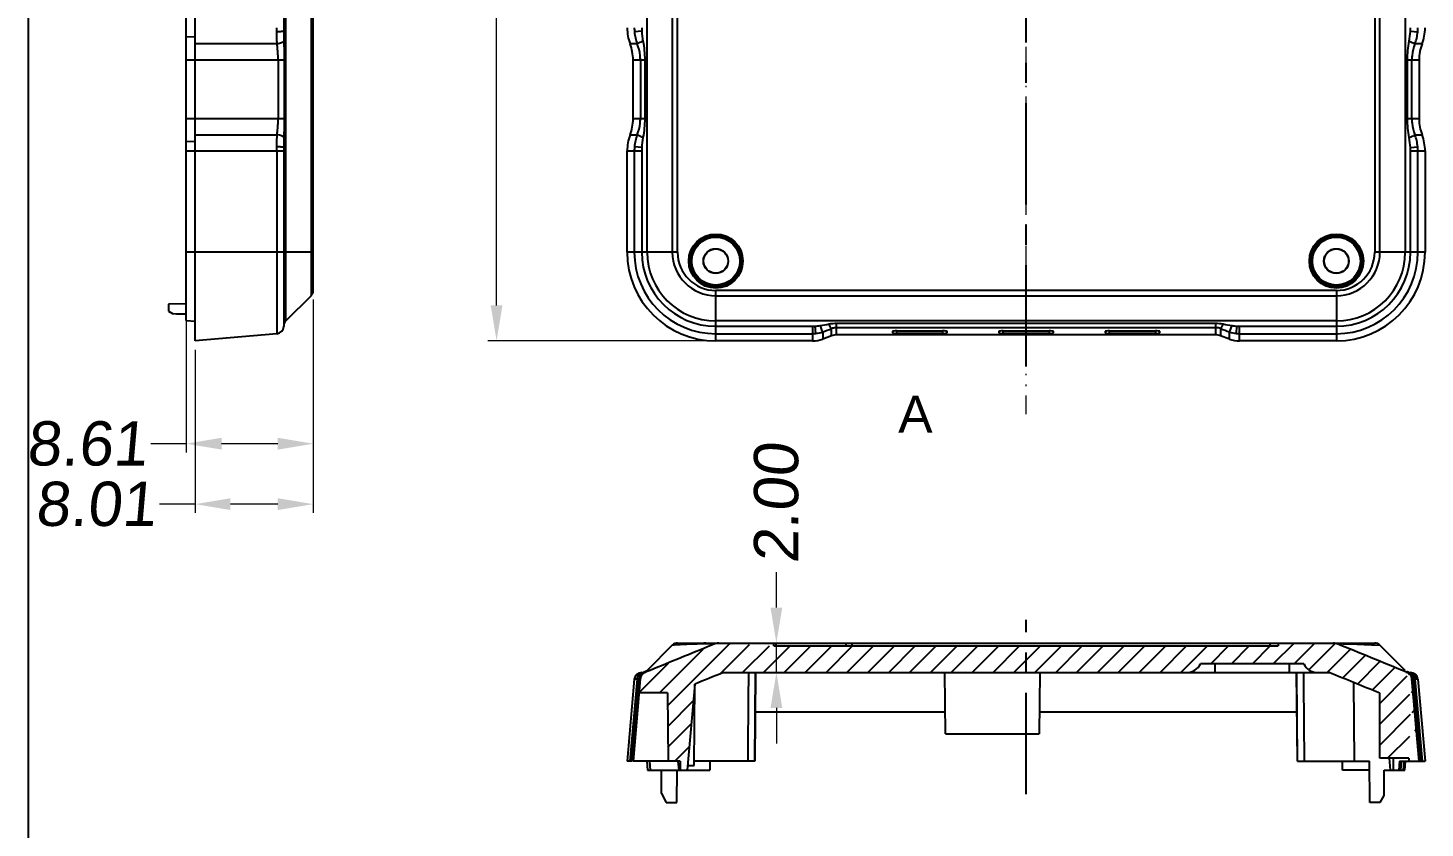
# Model space of a CAD drawing. Header units: millimetres. Extents: x 1667 to 2459, y 1639 to 1961.
# Drawn here: x 1949.7 to 2044.3, y 1768.2 to 1822.4 of the extents above; entities that cross this region are included whole.
import ezdxf
from ezdxf.enums import TextEntityAlignment as Align

# ---------------------------------------------------------------- set-up
doc = ezdxf.new("R2010")
doc.units = ezdxf.units.MM
doc.linetypes.add('CENTER', pattern=[50.8, 31.75, -6.35, 6.35, -6.35])
doc.linetypes.add('DIVIDE', pattern=[31.75, 12.7, -6.35, 0, -6.35, 0, -6.35])
doc.layers.add('dim', color=82, linetype='Continuous')
doc.layers.add('text-mold', color=3, linetype='Continuous')
doc.layers.add('hatch', color=56, linetype='Continuous', lineweight=9)
doc.styles.add('标准', font='arial.ttf', dxfattribs={"oblique": 5.000002})
doc.dimstyles.new('YanXiu', dxfattribs={"dimscale": 1.2, "dimtxt": 5, "dimasz": 2.5, "dimexe": 0.8, "dimexo": 0.3, "dimgap": 0.6, "dimtad": 0, "dimzin": 1, "dimdsep": 46, "dimtxsty": '标准', "dimcen": 0, "dimclrd": 3, "dimclre": 3, "dimclrt": 3, "dimazin": 0, "dimtfac": 1, "dimtmove": 0, "dimatfit": 3, "dimfxl": 1, "dimlwd": 9, "dimlwe": 9, "dimarcsym": 0})

# ---------------------------------------------------------------- blocks, each defined once
blk = doc.blocks.new('VSEE')
at = {"layer": 'text-mold', "color": 62}
blk.add_line((-214.4, -255.87), (-214.4, -1142.58), dxfattribs=at)
blk = doc.blocks.new('*D10')
at = {"layer": 'Defpoints', "color": 0, "linetype": 'Continuous', "transparency": 16777216}
for p in [(1968.987, 1804.589), (1960.378, 1803.677), (1960.378, 1794.21)]:
    blk.add_point(p, dxfattribs=at)
at = {"layer": 'dim', "color": 3, "linetype": 'Continuous', "lineweight": 9, "transparency": 16777216}
for p, q in [((1968.987, 1803.99), (1968.987, 1793.61)), ((1960.378, 1803.077), (1960.378, 1793.61)), ((1960.378, 1794.21), (1957.978, 1794.21)), ((1966.587, 1794.21), (1962.778, 1794.21))]:
    blk.add_line(p, q, dxfattribs=at)
at = {"layer": 'dim', "color": 3, "linetype": 'Continuous', "transparency": 16777216}
for points in [[(1962.778, 1794.61), (1962.778, 1793.81), (1960.378, 1794.21)], [(1966.587, 1794.61), (1966.587, 1793.81), (1968.987, 1794.21)]]:
    blk.add_solid(points, dxfattribs=at)
at = {"layer": 'dim', "color": 3, "linetype": 'Continuous', "transparency": 16777216, "insert": (1953.636, 1794.21), "char_height": 3, "attachment_point": 5, "style": '标准'}
blk.add_mtext('8.61', dxfattribs=at)
blk = doc.blocks.new('*D11')
at = {"layer": 'Defpoints', "color": 0, "linetype": 'Continuous', "transparency": 16777216}
for p in [(1960.979, 1801.179), (1968.987, 1801.179), (1968.987, 1790.116)]:
    blk.add_point(p, dxfattribs=at)
at = {"layer": 'dim', "color": 3, "linetype": 'Continuous', "lineweight": 9, "transparency": 16777216}
for p, q in [((1960.979, 1800.579), (1960.979, 1789.517)), ((1968.987, 1800.579), (1968.987, 1789.517)), ((1960.979, 1790.116), (1958.579, 1790.116)), ((1966.587, 1790.116), (1963.379, 1790.116))]:
    blk.add_line(p, q, dxfattribs=at)
at = {"layer": 'dim', "color": 3, "linetype": 'Continuous', "transparency": 16777216}
for points in [[(1963.379, 1790.516), (1963.379, 1789.716), (1960.979, 1790.116)], [(1966.587, 1790.516), (1966.587, 1789.716), (1968.987, 1790.116)]]:
    blk.add_solid(points, dxfattribs=at)
at = {"layer": 'dim', "color": 3, "linetype": 'Continuous', "transparency": 16777216, "insert": (1954.236, 1790.116), "char_height": 3, "attachment_point": 5, "style": '标准'}
blk.add_mtext('8.01', dxfattribs=at)
blk = doc.blocks.new('*D12')
at = {"layer": 'Defpoints', "color": 0, "linetype": 'Continuous', "transparency": 16777216}
for p in [(1996.761, 1780.707), (2000.363, 1780.707), (1996.761, 1778.705)]:
    blk.add_point(p, dxfattribs=at)
at = {"layer": 'dim', "color": 3, "linetype": 'Continuous', "lineweight": 9, "transparency": 16777216}
for p, q in [((2000.363, 1783.107), (2000.363, 1785.507)), ((1997.36, 1780.707), (2000.962, 1780.707)), ((2000.363, 1778.705), (2000.363, 1780.707)), ((1997.36, 1778.705), (2000.962, 1778.705)), ((2000.363, 1776.305), (2000.363, 1773.905))]:
    blk.add_line(p, q, dxfattribs=at)
at = {"layer": 'dim', "color": 3, "linetype": 'Continuous', "transparency": 16777216}
for points in [[(1999.963, 1783.107), (2000.763, 1783.107), (2000.363, 1780.707)], [(1999.963, 1776.305), (2000.763, 1776.305), (2000.363, 1778.705)]]:
    blk.add_solid(points, dxfattribs=at)
at = {"layer": 'dim', "color": 3, "linetype": 'Continuous', "transparency": 16777216, "insert": (2000.363, 1790.155), "char_height": 3, "attachment_point": 5, "rotation": 90, "style": '标准'}
blk.add_mtext('2.00', dxfattribs=at)
blk = doc.blocks.new('*D14')
at = {"layer": 'Defpoints', "color": 0, "linetype": 'Continuous', "transparency": 16777216}
for p in [(1996.258, 1900.275), (1981.408, 1801.179), (1996.258, 1801.179)]:
    blk.add_point(p, dxfattribs=at)
at = {"layer": 'dim', "color": 3, "linetype": 'Continuous', "lineweight": 9, "transparency": 16777216}
for p, q in [((1995.658, 1900.275), (1980.808, 1900.275)), ((1981.408, 1897.875), (1981.408, 1856.517)), ((1981.408, 1803.579), (1981.408, 1844.937)), ((1995.658, 1801.179), (1980.808, 1801.179))]:
    blk.add_line(p, q, dxfattribs=at)
at = {"layer": 'dim', "color": 3, "linetype": 'Continuous', "transparency": 16777216}
for points in [[(1981.008, 1897.875), (1981.808, 1897.875), (1981.408, 1900.275)], [(1981.008, 1803.579), (1981.808, 1803.579), (1981.408, 1801.179)]]:
    blk.add_solid(points, dxfattribs=at)
at = {"layer": 'dim', "color": 3, "linetype": 'Continuous', "transparency": 16777216, "insert": (1981.408, 1850.727), "char_height": 3, "attachment_point": 5, "rotation": 90, "style": '标准'}
blk.add_mtext('99.10', dxfattribs=at)

msp = doc.modelspace()

# ---------------------------------------------------------------- hatches: boundary and pattern name
at = {"linetype": 'Continuous'}
h = msp.add_hatch(dxfattribs=at)
h.set_pattern_fill('B', color=4, angle=45, style=0, pattern_type=0)
h.set_pattern_definition([(45, (1480.4144, 1706.5277), (-0.7071068, 0.7071068), [])])
edge = h.paths.add_edge_path()
edge.add_line((1993.832, 1772.699), (1993.027, 1772.699))
edge.add_line((1992.987, 1777.333), (1993.027, 1772.699))
edge.add_line((1992.987, 1777.333), (1991.059, 1777.333))
edge.add_line((1991.143, 1778.29), (1991.059, 1777.333))
edge.add_spline(control_points=[(1991.498, 1778.727), (1991.453, 1778.713), (1991.367, 1778.673), (1991.247, 1778.57), (1991.168, 1778.429), (1991.147, 1778.336), (1991.143, 1778.288)], knot_values=[0, 0, 0, 0, 0.25, 0.5, 0.75, 1, 1, 1, 1], degree=3, periodic=0)
edge.add_arc((1991.356, 1779.207), 0.502, 286.37908, 292.60135)
edge.add_arc((2612.282, 265.482), 1635.626, 112.124994, 112.303176)
edge.add_spline(control_points=[(1996.457, 1780.707), (1996.422, 1780.707), (1996.355, 1780.7), (1996.291, 1780.681), (1996.259, 1780.668)], knot_values=[0, 0, 0, 0, 0.5, 1, 1, 1, 1], degree=3, periodic=0)
edge.add_line((2000.192, 1780.707), (1996.457, 1780.707))
edge.add_line((2000.193, 1780.506), (2000.192, 1780.707))
edge.add_line((2000.193, 1780.506), (2034.363, 1780.506))
edge.add_line((2034.364, 1780.707), (2034.363, 1780.506))
edge.add_line((2038.099, 1780.707), (2034.364, 1780.707))
edge.add_spline(control_points=[(2038.295, 1780.668), (2038.264, 1780.681), (2038.2, 1780.7), (2038.133, 1780.707), (2038.099, 1780.707)], knot_values=[0, 0, 0, 0, 0.5, 1, 1, 1, 1], degree=3, periodic=0)
edge.add_arc((1417.465, 253.709), 1648.343, 67.69735, 67.874368)
edge.add_arc((2043.2, 1779.207), 0.502, 247.77161, 253.29482)
edge.add_spline(control_points=[(2043.413, 1778.287), (2043.41, 1778.335), (2043.388, 1778.428), (2043.311, 1778.568), (2043.189, 1778.674), (2043.102, 1778.714), (2043.056, 1778.728)], knot_values=[0, 0, 0, 0, 0.25, 0.5, 0.75, 1, 1, 1, 1], degree=3, periodic=0)
edge.add_line((2043.902, 1772.699), (2043.413, 1778.29))
edge.add_line((2043.203, 1772.699), (2043.902, 1772.699))
edge.add_line((2043.202, 1772.899), (2043.203, 1772.699))
edge.add_line((2043.202, 1772.899), (2041.233, 1772.899))
edge.add_line((2041.233, 1772.899), (2041.233, 1777.307))
edge.add_arc((1648.292, 816.585), 1037.974, 67.755149, 67.9598)
edge.add_line((2037.799, 1778.705), (2037.009, 1778.705))
edge.add_arc((2037.009, 1779.706), 1.001, 203.57818, 270)
edge.add_line((2036.091, 1779.305), (2029.085, 1779.305))
edge.add_arc((2028.167, 1779.706), 1.001, 270, 336.42182)
edge.add_line((2028.167, 1778.705), (1996.761, 1778.705))
edge.add_arc((2387.309, 812.944), 1041.739, 112.018158, 112.132849)
edge.add_line((1994.828, 1777.921), (1994.319, 1772.098))
edge.add_line((1993.837, 1772.098), (1994.319, 1772.098))
edge.add_line((1993.832, 1772.699), (1993.837, 1772.098))

# ---------------------------------------------------------------- linework, layer by layer
at = {"color": 1, "linetype": 'CENTER', "ltscale": 0.21621}
for p, q in [((2017.278, 1799.433), (2017.278, 1900.275)), ((2017.278, 1770.464), (2017.278, 1782.286))]:
    msp.add_line(p, q, dxfattribs=at)
at = {"color": 7, "linetype": 'Continuous'}
for p, q in [((1968.987, 1804.589), (1968.987, 1896.865)), ((1960.979, 1801.179), (1960.979, 1840.466)), ((1960.378, 1802.56), (1960.378, 1837.144)), ((1966.985, 1834.677), (1966.985, 1822.162)), ((1967.131, 1802.527), (1967.131, 1829.406)), ((1968.84, 1829.406), (1968.84, 1804.236)), ((1991.599, 1807.185), (1991.599, 1829.406)), ((1993.308, 1829.406), (1993.308, 1807.185)), ((1993.662, 1807.185), (1993.662, 1829.406)), ((2040.894, 1829.406), (2040.894, 1807.185)), ((2041.248, 1807.185), (2041.248, 1829.406)), ((2042.957, 1829.406), (2042.957, 1807.185)), ((1966.528, 1822.118), (1966.528, 1822.382)), ((1991.246, 1822.162), (1990.749, 1822.118)), ((1991.241, 1822.382), (1991.246, 1822.162)), ((2043.31, 1822.162), (2043.315, 1822.382)), ((2043.31, 1822.162), (2043.807, 1822.118)), ((1960.979, 1821.757), (1960.378, 1821.776)), ((1966.538, 1821.304), (1960.979, 1821.304)), ((1990.939, 1821.304), (1990.453, 1821.304)), ((2044.103, 1821.304), (2043.617, 1821.304)), ((1960.378, 1820.226), (1967.026, 1820.226)), ((1966.611, 1820.226), (1966.611, 1816.215)), ((1967.026, 1820.226), (1967.026, 1816.215)), ((1990.654, 1820.226), (1991.445, 1820.226)), ((1990.654, 1816.215), (1990.654, 1820.226)), ((1991.147, 1820.226), (1991.147, 1816.215)), ((1991.445, 1820.226), (1991.445, 1816.215)), ((2043.111, 1820.226), (2043.902, 1820.226)), ((2043.111, 1816.215), (2043.111, 1820.226)), ((2043.41, 1816.215), (2043.41, 1820.226)), ((2043.902, 1820.226), (2043.902, 1816.215)), ((1967.026, 1816.215), (1960.378, 1816.215)), ((1991.445, 1816.215), (1990.654, 1816.215)), ((2043.902, 1816.215), (2043.111, 1816.215)), ((1960.979, 1814.684), (1960.378, 1814.665)), ((1960.979, 1815.137), (1966.538, 1815.137)), ((1990.453, 1815.137), (1990.939, 1815.137)), ((2043.617, 1815.137), (2044.103, 1815.137)), ((1960.378, 1814.059), (1966.985, 1814.059)), ((1966.528, 1814.059), (1966.528, 1814.323)), ((1966.528, 1814.059), (1966.528, 1801.665)), ((1966.985, 1814.279), (1966.985, 1802.163)), ((1990.252, 1814.059), (1991.241, 1814.059)), ((1990.252, 1807.185), (1990.252, 1814.059)), ((1990.737, 1814.059), (1990.737, 1807.185)), ((1991.246, 1814.279), (1990.749, 1814.323)), ((1991.246, 1814.279), (1991.241, 1814.059)), ((1991.241, 1814.059), (1991.241, 1807.185)), ((2043.31, 1814.279), (2043.807, 1814.323)), ((2043.315, 1814.059), (2043.31, 1814.279)), ((2043.315, 1814.059), (2044.304, 1814.059)), ((2043.315, 1807.185), (2043.315, 1814.059)), ((2043.819, 1807.185), (2043.819, 1814.059)), ((2044.304, 1814.059), (2044.304, 1807.185)), ((1968.987, 1807.185), (1960.378, 1807.185)), ((1993.662, 1807.185), (1990.252, 1807.185)), ((2044.304, 1807.185), (2040.894, 1807.185)), ((1968.84, 1804.236), (1967.131, 1802.527)), ((2038.298, 1804.589), (1996.258, 1804.589)), ((1996.258, 1801.179), (1996.258, 1804.589)), ((1996.258, 1804.236), (2038.298, 1804.236)), ((2038.298, 1804.589), (2038.298, 1801.179)), ((1960.378, 1803.677), (1959.177, 1803.666)), ((1959.177, 1803.666), (1959.177, 1803.185)), ((1959.177, 1803.185), (1959.443, 1803.044)), ((1959.443, 1803.044), (1959.733, 1803.018)), ((1959.733, 1803.018), (1960.378, 1803.018)), ((1960.378, 1802.56), (1960.979, 1802.507)), ((1966.985, 1802.163), (1966.985, 1802.173)), ((2038.298, 1802.527), (1996.258, 1802.527)), ((1996.258, 1802.168), (2002.812, 1802.168)), ((2002.812, 1802.168), (2002.983, 1802.173)), ((2002.812, 1802.168), (2002.812, 1801.179)), ((2003.039, 1801.677), (2002.983, 1802.173)), ((2004.442, 1802.373), (2030.114, 1802.373)), ((2004.442, 1801.581), (2004.442, 1802.373)), ((2004.442, 1802.074), (2030.114, 1802.074)), ((2030.114, 1802.373), (2030.114, 1801.581)), ((2031.517, 1801.677), (2031.573, 1802.173)), ((2031.573, 1802.173), (2031.744, 1802.168)), ((2031.744, 1802.168), (2038.298, 1802.168)), ((2031.744, 1801.179), (2031.744, 1802.168)), ((1966.528, 1801.665), (1960.979, 1801.179)), ((1996.258, 1801.665), (2002.812, 1801.665)), ((2002.812, 1801.179), (1996.258, 1801.179)), ((2003.497, 1801.786), (2003.497, 1801.3)), ((2004.1, 1801.52), (2003.497, 1801.3)), ((2004.1, 1801.52), (2004.1, 1802.01)), ((2030.114, 1801.581), (2004.442, 1801.581)), ((2008.219, 1801.827), (2008.219, 1801.712)), ((2008.52, 1801.854), (2011.623, 1801.854)), ((2008.52, 1801.686), (2008.52, 1801.854)), ((2011.623, 1801.686), (2008.52, 1801.686)), ((2011.623, 1801.854), (2011.623, 1801.686)), ((2011.923, 1801.712), (2011.923, 1801.827)), ((2015.426, 1801.827), (2015.426, 1801.712)), ((2015.727, 1801.854), (2018.83, 1801.854)), ((2015.727, 1801.686), (2015.727, 1801.854)), ((2018.83, 1801.686), (2015.727, 1801.686)), ((2018.83, 1801.854), (2018.83, 1801.686)), ((2019.13, 1801.712), (2019.13, 1801.827)), ((2022.633, 1801.827), (2022.633, 1801.712)), ((2022.934, 1801.854), (2026.037, 1801.854)), ((2022.934, 1801.686), (2022.934, 1801.854)), ((2026.037, 1801.686), (2022.934, 1801.686)), ((2026.037, 1801.854), (2026.037, 1801.686)), ((2026.337, 1801.712), (2026.337, 1801.827)), ((2030.456, 1802.01), (2030.456, 1801.52)), ((2031.059, 1801.3), (2030.456, 1801.52)), ((2031.059, 1801.3), (2031.059, 1801.786)), ((2031.744, 1801.665), (2038.298, 1801.665)), ((2038.298, 1801.179), (2031.744, 1801.179)), ((1993.308, 1780.56), (1991.599, 1778.851)), ((1993.662, 1780.707), (2040.894, 1780.707)), ((1996.259, 1780.668), (1995.699, 1780.44)), ((2000.193, 1780.506), (2000.192, 1780.707)), ((2000.193, 1780.506), (2034.363, 1780.506)), ((2000.345, 1780.506), (2000.344, 1780.707)), ((2005.067, 1780.707), (2005.068, 1780.506)), ((2005.485, 1780.506), (2005.485, 1780.707)), ((2033.794, 1780.707), (2033.794, 1780.506)), ((2034.364, 1780.707), (2034.363, 1780.506)), ((2040.839, 1780.584), (2041.246, 1780.561)), ((2042.957, 1778.851), (2041.248, 1780.56)), ((1991.179, 1778.705), (1991.243, 1778.705)), ((1991.246, 1778.705), (1991.241, 1778.705)), ((1991.426, 1778.737), (1991.426, 1778.737)), ((1991.426, 1778.737), (1991.426, 1778.737)), ((1996.761, 1778.705), (2037.799, 1778.705)), ((1998.939, 1778.705), (1998.891, 1772.699)), ((1998.9, 1772.699), (1998.953, 1778.705)), ((2011.814, 1774.546), (2011.777, 1778.705)), ((2018.208, 1778.705), (2018.172, 1774.546)), ((2036.091, 1779.305), (2029.085, 1779.305)), ((2030.086, 1778.705), (2030.086, 1779.305)), ((2035.091, 1779.305), (2035.091, 1778.705)), ((2035.656, 1772.699), (2035.603, 1778.705)), ((2035.665, 1772.699), (2035.617, 1778.705)), ((2043.108, 1778.748), (2043.056, 1778.727)), ((2043.13, 1778.737), (2043.111, 1778.746)), ((2043.131, 1778.737), (2043.13, 1778.737)), ((2043.13, 1778.737), (2043.13, 1778.737)), ((2043.31, 1778.705), (2043.377, 1778.705)), ((2043.315, 1778.705), (2043.313, 1778.705)), ((1990.737, 1778.248), (1990.252, 1772.699)), ((1990.92, 1778.255), (1990.434, 1772.699)), ((1990.593, 1772.699), (1991.083, 1778.293)), ((1991.143, 1778.29), (1990.654, 1772.699)), ((1990.749, 1778.248), (1990.737, 1778.248)), ((1994.828, 1777.921), (1994.319, 1772.098)), ((1994.785, 1772.399), (1994.834, 1777.921)), ((2039.535, 1772.699), (2039.489, 1778.019)), ((2043.902, 1772.699), (2043.413, 1778.29)), ((2043.473, 1778.293), (2043.963, 1772.699)), ((2044.122, 1772.699), (2043.636, 1778.255)), ((2043.819, 1778.248), (2043.807, 1778.248)), ((2043.819, 1778.248), (2044.304, 1772.699)), ((1992.987, 1777.333), (1991.059, 1777.333)), ((1992.987, 1777.333), (1993.027, 1772.699)), ((2041.233, 1772.899), (2041.233, 1777.307)), ((1998.929, 1776.041), (2011.801, 1776.041)), ((2018.185, 1776.041), (2035.627, 1776.041)), ((2011.814, 1774.546), (2018.172, 1774.546)), ((1990.593, 1772.699), (1990.252, 1772.699)), ((1993.832, 1772.699), (1990.654, 1772.699)), ((1991.58, 1772.699), (1991.633, 1772.098)), ((1991.831, 1772.098), (1991.799, 1772.699)), ((1993.69, 1772.699), (1993.743, 1772.098)), ((1993.832, 1772.699), (1993.837, 1772.098)), ((1998.891, 1772.699), (1994.788, 1772.699)), ((1995.845, 1772.699), (1995.851, 1772.098)), ((2035.665, 1772.699), (2040.536, 1772.699)), ((2038.71, 1772.098), (2038.715, 1772.699)), ((2040.56, 1769.896), (2040.536, 1772.699)), ((2043.202, 1772.899), (2041.233, 1772.899)), ((2041.875, 1772.899), (2041.945, 1772.098)), ((2042.15, 1772.899), (2042.15, 1772.098)), ((2042.574, 1772.699), (2042.521, 1772.098)), ((2042.574, 1772.699), (2044.304, 1772.699)), ((2042.662, 1772.098), (2042.711, 1772.699)), ((2042.871, 1772.699), (2042.821, 1772.098)), ((2042.923, 1772.098), (2042.976, 1772.699)), ((2043.202, 1772.899), (2043.203, 1772.699)), ((1991.633, 1772.098), (1995.851, 1772.098)), ((1992.573, 1770.51), (1992.573, 1772.098)), ((1993.612, 1769.896), (1993.632, 1772.099)), ((1994.345, 1772.399), (1994.785, 1772.399)), ((2040.541, 1772.098), (2038.71, 1772.098)), ((2041.527, 1770.373), (2041.542, 1772.098)), ((2041.542, 1772.098), (2042.923, 1772.098)), ((1992.573, 1770.51), (1992.899, 1769.896)), ((1992.899, 1769.896), (1993.612, 1769.896)), ((2041.274, 1769.896), (2040.56, 1769.896)), ((2041.274, 1769.896), (2041.527, 1770.373))]:
    msp.add_line(p, q, dxfattribs=at)
for centre, radius in [((1996.258, 1806.584), 1.833), ((1996.258, 1806.584), 1.733), ((1996.258, 1806.584), 1.627), ((2038.298, 1806.584), 1.833), ((2038.298, 1806.584), 1.733), ((2038.298, 1806.584), 1.627), ((1996.258, 1806.584), 0.842), ((1996.258, 1806.584), 0.826), ((2038.298, 1806.584), 0.842), ((2038.298, 1806.584), 0.826)]:
    msp.add_circle(centre, radius, dxfattribs=at)
for centre, radius, start, end in [((1993.734, 1822.382), 2.997, 180.00125, 185.05211), ((1993.708, 1822.38), 2.97, 185.05504, 201.23733), ((2040.848, 1822.38), 2.97, 338.76267, 354.94496), ((2040.822, 1822.382), 2.997, 354.94789, 359.99875), ((1993.708, 1814.061), 2.97, 158.76267, 174.94496), ((2040.848, 1814.061), 2.97, 5.05504, 21.23733), ((1993.734, 1814.059), 2.997, 174.94789, 179.99875), ((2040.822, 1814.059), 2.997, 0.00125, 5.05211), ((1996.258, 1807.185), 6.006, 180, 270), ((1996.258, 1807.185), 5.52, 180, 270), ((1996.258, 1807.185), 5.017, 180, 270), ((1996.258, 1807.185), 4.658, 180, 270), ((1996.258, 1807.185), 2.949, 180, 270), ((1996.258, 1807.185), 2.595, 180, 270), ((2038.298, 1807.185), 6.006, 270, 0), ((2038.298, 1807.185), 5.52, 270, 0), ((2038.298, 1807.185), 5.017, 270, 0), ((2038.298, 1807.185), 4.658, 270, 0), ((2038.298, 1807.185), 2.949, 270, 0), ((2038.298, 1807.185), 2.595, 270, 0), ((1968.486, 1804.589), 0.5, 315, 0), ((1966.484, 1802.163), 0.5, 275, 359.99309), ((1967.485, 1802.173), 0.5, 135, 179.99042), ((2002.827, 1804.951), 2.782, 273.204, 280.32874), ((1974.341, 1959.801), 160.231, 280.42186, 280.64099), ((2060.215, 1959.801), 160.231, 259.35901, 259.57814), ((2031.729, 1804.951), 2.782, 259.67126, 266.796), ((2002.812, 1803.664), 2, 270.00268, 276.51845), ((2002.813, 1803.656), 1.991, 276.5302, 290.09632), ((1971.562, 1888.599), 92.501, 290.1967, 290.59486), ((2062.994, 1888.599), 92.501, 249.40514, 249.8033), ((2031.743, 1803.656), 1.991, 249.90368, 263.4698), ((2031.744, 1803.664), 2, 263.48155, 269.99732), ((2612.182, 265.721), 1635.367, 112.146069, 112.303098), ((1993.662, 1780.206), 0.5, 90, 135), ((1997.71, 1686.136), 94.542, 91.27934, 91.41775), ((1997.991, 1673.677), 107.005, 91.14098, 91.28071), ((1998.305, 1657.953), 122.732, 90.95488, 91.14148), ((1419.803, 259.436), 1642.157, 67.69697, 67.874655), ((2040.894, 1780.206), 0.5, 45, 90), ((1991.236, 1778.204), 0.5, 89.44396, 175), ((1991.246, 1778.207), 0.498, 90.0316, 175.03984), ((1991.433, 1778.227), 0.514, 155.49773, 167.56246), ((1991.641, 1778.248), 0.5, 106.609, 175.38645), ((1991.645, 1778.287), 0.5, 113.52145, 154.25782), ((1991.246, 1779.205), 0.5, 269.44396, 315), ((1991.356, 1779.207), 0.502, 286.37908, 292.60135), ((2385.271, 817.973), 1036.313, 112.017899, 112.13319), ((2028.167, 1779.706), 1.001, 270, 336.42182), ((2037.009, 1779.706), 1.001, 203.57818, 270), ((1644.702, 807.767), 1047.495, 67.755956, 67.958746), ((2043.2, 1779.207), 0.502, 247.77169, 253.29474), ((2042.915, 1778.248), 0.5, 4.53494, 73.63501), ((2043.31, 1779.205), 0.5, 239.93027, 270.55604), ((2042.911, 1778.287), 0.5, 5, 66.47855), ((2043.31, 1778.208), 0.497, 4.96155, 89.99433), ((2043.32, 1778.204), 0.5, 5, 90.55604), ((2043.115, 1778.225), 0.522, 3.44529, 17.10412), ((1991.445, 1778.224), 0.526, 167.51944, 176.55595), ((1990.777, 1779.246), 1.001, 278.19473, 287.76713), ((1991.596, 1778.273), 0.514, 172.03233, 177.80248), ((2042.96, 1778.273), 0.514, 2.19824, 8.00431), ((2043.779, 1779.246), 1.001, 252.23031, 261.80565)]:
    msp.add_arc(centre, radius, start, end, dxfattribs=at)
for centre, major_axis, ratio, start_param, end_param in [((1993.266, 1822.382), (3.014, 0), 0.996195, -3.141593, -2.774385), ((2041.29, 1822.382), (3.014, 0), 0.996195, -0.367208, 0), ((1987.639, 1820.226), (3.014, 0), 0.996195, 0, 0.367208), ((2046.917, 1820.226), (3.014, 0), 0.996195, 2.774385, 3.141593), ((1987.639, 1816.215), (3.014, 0), 0.996195, -0.367208, 0), ((2046.917, 1816.215), (3.014, 0), 0.996195, -3.141593, -2.774385), ((1993.266, 1814.059), (3.014, 0), 0.996195, 2.774385, 3.141593), ((2041.29, 1814.059), (3.014, 0), 0.996195, 0, 0.367208), ((2002.812, 1803.189), (0, 2.01), 0.996195, -3.141593, -2.792527), ((2004.442, 1800.576), (0, 1.005), 0.996195, 0, 0.349066), ((2008.52, 1801.827), (0.3, 0), 0.087489, 1.570796, 3.141593), ((2008.52, 1801.712), (0.3, 0), 0.087489, 3.141593, 4.712389), ((2011.623, 1801.827), (0.3, 0), 0.087489, 0, 1.570796), ((2011.623, 1801.712), (0.3, 0), 0.087489, -1.570796, 0), ((2015.727, 1801.827), (0.3, 0), 0.087489, 1.570796, 3.141593), ((2015.727, 1801.712), (0.3, 0), 0.087489, 3.141593, 4.712389), ((2018.83, 1801.827), (0.3, 0), 0.087489, 0, 1.570796), ((2018.83, 1801.712), (0.3, 0), 0.087489, -1.570796, 0), ((2022.934, 1801.827), (0.3, 0), 0.087489, 1.570796, 3.141593), ((2022.934, 1801.712), (0.3, 0), 0.087489, -3.141593, -1.570796), ((2026.037, 1801.827), (0.3, 0), 0.087489, 0, 1.570796), ((2026.037, 1801.712), (0.3, 0), 0.087489, -1.570796, 0), ((2030.114, 1800.576), (0, 1.005), 0.996195, -0.349066, 0), ((2031.744, 1803.189), (0, 2.01), 0.996195, -3.490659, -3.141593)]:
    msp.add_ellipse(centre, major_axis=major_axis, ratio=ratio, start_param=start_param, end_param=end_param, dxfattribs=at)
for points, knots in [([(1966.538, 1821.304), (1966.535, 1821.37), (1966.526, 1821.641), (1966.527, 1821.913), (1966.528, 1822.118)], [0, 0, 0, 0, 0.243128, 1, 1, 1, 1]), ([(1966.985, 1822.162), (1966.985, 1822.158), (1966.97, 1822.151), (1966.947, 1822.145), (1966.904, 1822.138), (1966.849, 1822.132), (1966.781, 1822.126), (1966.673, 1822.121), (1966.587, 1822.119), (1966.528, 1822.118)], [0, 0, 0, 0, 0.02557, 0.083083, 0.174064, 0.295836, 0.444649, 0.61567, 1, 1, 1, 1]), ([(1966.985, 1822.162), (1966.985, 1822.105), (1966.985, 1821.879), (1966.986, 1821.653), (1966.991, 1821.484)], [0, 0, 0, 0, 0.251451, 1, 1, 1, 1]), ([(1966.991, 1821.484), (1966.981, 1821.459), (1966.932, 1821.411), (1966.781, 1821.338), (1966.64, 1821.313), (1966.538, 1821.304)], [0, 0, 0, 0, 0.158988, 0.387152, 1, 1, 1, 1]), ([(1966.611, 1820.226), (1966.611, 1820.318), (1966.606, 1820.546), (1966.574, 1820.906), (1966.551, 1821.173), (1966.538, 1821.304)], [0, 0, 0, 0, 0.255645, 0.634015, 1, 1, 1, 1]), ([(1966.991, 1821.484), (1966.998, 1821.275), (1967.017, 1820.856), (1967.026, 1820.436), (1967.026, 1820.226)], [0, 0, 0, 0, 0.497705, 1, 1, 1, 1]), ([(1991.325, 1821.484), (1991.276, 1821.464), (1991.186, 1821.427), (1991.081, 1821.381), (1991.013, 1821.348), (1990.977, 1821.33), (1990.954, 1821.316), (1990.942, 1821.308), (1990.939, 1821.304)], [0, 0, 0, 0, 0.372109, 0.683715, 0.805701, 0.900594, 0.965719, 1, 1, 1, 1]), ([(1991.147, 1820.226), (1991.146, 1820.318), (1991.129, 1820.685), (1991.04, 1821.048), (1990.939, 1821.304)], [0, 0, 0, 0, 0.251082, 1, 1, 1, 1]), ([(2043.231, 1821.484), (2043.28, 1821.464), (2043.37, 1821.427), (2043.475, 1821.381), (2043.543, 1821.348), (2043.579, 1821.33), (2043.602, 1821.316), (2043.614, 1821.308), (2043.617, 1821.304)], [0, 0, 0, 0, 0.372109, 0.683715, 0.805701, 0.900594, 0.965719, 1, 1, 1, 1]), ([(2043.617, 1821.304), (2043.516, 1821.048), (2043.427, 1820.685), (2043.41, 1820.318), (2043.41, 1820.226)], [0, 0, 0, 0, 0.748918, 1, 1, 1, 1]), ([(1966.538, 1815.137), (1966.546, 1815.224), (1966.566, 1815.446), (1966.6, 1815.804), (1966.61, 1816.077), (1966.611, 1816.215)], [0, 0, 0, 0, 0.242251, 0.617295, 1, 1, 1, 1]), ([(1967.026, 1816.215), (1967.026, 1816.005), (1967.017, 1815.585), (1966.998, 1815.166), (1966.991, 1814.957)], [0, 0, 0, 0, 0.502295, 1, 1, 1, 1]), ([(1990.939, 1815.137), (1991.04, 1815.393), (1991.129, 1815.756), (1991.146, 1816.123), (1991.147, 1816.215)], [0, 0, 0, 0, 0.748918, 1, 1, 1, 1]), ([(2043.41, 1816.215), (2043.41, 1816.123), (2043.427, 1815.756), (2043.516, 1815.393), (2043.617, 1815.137)], [0, 0, 0, 0, 0.251082, 1, 1, 1, 1]), ([(1966.528, 1814.323), (1966.528, 1814.392), (1966.527, 1814.664), (1966.528, 1814.935), (1966.538, 1815.137)], [0, 0, 0, 0, 0.255588, 1, 1, 1, 1]), ([(1966.991, 1814.957), (1966.981, 1814.982), (1966.932, 1815.03), (1966.781, 1815.103), (1966.64, 1815.129), (1966.538, 1815.137)], [0, 0, 0, 0, 0.158988, 0.387152, 1, 1, 1, 1]), ([(1966.991, 1814.957), (1966.989, 1814.901), (1966.985, 1814.675), (1966.985, 1814.449), (1966.985, 1814.279)], [0, 0, 0, 0, 0.248151, 1, 1, 1, 1]), ([(1991.325, 1814.957), (1991.276, 1814.977), (1991.186, 1815.014), (1991.081, 1815.06), (1991.013, 1815.093), (1990.977, 1815.111), (1990.954, 1815.125), (1990.942, 1815.133), (1990.939, 1815.137)], [0, 0, 0, 0, 0.372109, 0.683715, 0.805701, 0.900594, 0.965719, 1, 1, 1, 1]), ([(2043.231, 1814.957), (2043.28, 1814.977), (2043.37, 1815.014), (2043.475, 1815.06), (2043.543, 1815.093), (2043.579, 1815.111), (2043.602, 1815.125), (2043.614, 1815.133), (2043.617, 1815.137)], [0, 0, 0, 0, 0.372109, 0.683715, 0.805701, 0.900594, 0.965719, 1, 1, 1, 1]), ([(1966.985, 1814.279), (1966.985, 1814.283), (1966.97, 1814.29), (1966.947, 1814.296), (1966.904, 1814.304), (1966.849, 1814.309), (1966.781, 1814.315), (1966.673, 1814.321), (1966.587, 1814.322), (1966.528, 1814.323)], [0, 0, 0, 0, 0.02557, 0.083083, 0.174064, 0.295836, 0.444649, 0.61567, 1, 1, 1, 1]), ([(2003.497, 1801.786), (2003.494, 1801.79), (2003.488, 1801.804), (2003.475, 1801.83), (2003.458, 1801.871), (2003.427, 1801.947), (2003.383, 1802.062), (2003.346, 1802.16), (2003.326, 1802.214)], [0, 0, 0, 0, 0.032883, 0.09812, 0.193931, 0.317202, 0.630707, 1, 1, 1, 1]), ([(2004.1, 1802.01), (2004.095, 1802.011), (2004.085, 1802.02), (2004.07, 1802.039), (2004.052, 1802.067), (2004.021, 1802.122), (2003.978, 1802.209), (2003.946, 1802.284), (2003.928, 1802.326)], [0, 0, 0, 0, 0.039707, 0.106091, 0.199679, 0.319169, 0.626202, 1, 1, 1, 1]), ([(2004.442, 1802.074), (2004.413, 1802.074), (2004.296, 1802.068), (2004.181, 1802.041), (2004.1, 1802.01)], [0, 0, 0, 0, 0.252195, 1, 1, 1, 1]), ([(2030.456, 1802.01), (2030.429, 1802.02), (2030.319, 1802.057), (2030.202, 1802.074), (2030.114, 1802.074)], [0, 0, 0, 0, 0.248593, 1, 1, 1, 1]), ([(2030.456, 1802.01), (2030.461, 1802.011), (2030.471, 1802.02), (2030.486, 1802.039), (2030.504, 1802.067), (2030.535, 1802.122), (2030.578, 1802.209), (2030.61, 1802.284), (2030.628, 1802.326)], [0, 0, 0, 0, 0.03971, 0.106096, 0.199686, 0.319177, 0.626208, 1, 1, 1, 1]), ([(2031.059, 1801.786), (2031.062, 1801.79), (2031.069, 1801.804), (2031.081, 1801.83), (2031.098, 1801.871), (2031.129, 1801.947), (2031.174, 1802.062), (2031.21, 1802.16), (2031.23, 1802.214)], [0, 0, 0, 0, 0.032878, 0.098113, 0.193923, 0.317193, 0.630701, 1, 1, 1, 1]), ([(1993.886, 1780.596), (1993.845, 1780.594), (1993.767, 1780.59), (1993.656, 1780.584), (1993.558, 1780.578), (1993.474, 1780.573), (1993.415, 1780.569), (1993.375, 1780.566), (1993.353, 1780.565), (1993.335, 1780.563), (1993.321, 1780.562), (1993.313, 1780.561), (1993.309, 1780.561), (1993.308, 1780.56)], [0, 0, 0, 0, 0.213175, 0.406356, 0.576828, 0.721873, 0.838834, 0.886079, 0.925498, 0.956843, 0.979866, 0.994321, 1, 1, 1, 1]), ([(1995.371, 1780.65), (1995.242, 1780.647), (1994.747, 1780.633), (1994.252, 1780.615), (1993.886, 1780.596)], [0, 0, 0, 0, 0.261745, 1, 1, 1, 1]), ([(2038.294, 1780.669), (2038.709, 1780.662), (2039.557, 1780.646), (2040.405, 1780.607), (2040.839, 1780.584)], [0, 0, 0, 0, 0.488419, 1, 1, 1, 1]), ([(1991.039, 1778.555), (1991.074, 1778.596), (1991.159, 1778.667), (1991.264, 1778.702), (1991.317, 1778.71)], [0, 0, 0, 0, 0.503629, 1, 1, 1, 1]), ([(1991.126, 1778.481), (1991.132, 1778.495), (1991.161, 1778.551), (1991.201, 1778.602), (1991.236, 1778.634)], [0, 0, 0, 0, 0.253359, 1, 1, 1, 1]), ([(1991.599, 1778.851), (1991.596, 1778.848), (1991.6, 1778.838), (1991.598, 1778.826), (1991.593, 1778.807), (1991.584, 1778.784), (1991.572, 1778.768), (1991.565, 1778.761)], [0, 0, 0, 0, 0.130598, 0.247637, 0.399172, 0.714161, 1, 1, 1, 1]), ([(2043.239, 1778.71), (2043.291, 1778.702), (2043.392, 1778.669), (2043.476, 1778.601), (2043.511, 1778.562)], [0, 0, 0, 0, 0.496539, 1, 1, 1, 1]), ([(2043.317, 1778.637), (2043.352, 1778.606), (2043.392, 1778.556), (2043.421, 1778.5), (2043.428, 1778.485)], [0, 0, 0, 0, 0.746604, 1, 1, 1, 1]), ([(2043.511, 1778.562), (2043.546, 1778.523), (2043.585, 1778.462), (2043.609, 1778.395), (2043.614, 1778.378)], [0, 0, 0, 0, 0.746453, 1, 1, 1, 1]), ([(1990.92, 1778.255), (1990.899, 1778.253), (1990.842, 1778.248), (1990.785, 1778.247), (1990.749, 1778.248)], [0, 0, 0, 0, 0.361569, 1, 1, 1, 1]), ([(1991.119, 1778.313), (1991.116, 1778.312), (1991.104, 1778.305), (1991.092, 1778.298), (1991.083, 1778.293)], [0, 0, 0, 0, 0.215684, 1, 1, 1, 1]), ([(2043.473, 1778.293), (2043.467, 1778.296), (2043.447, 1778.307), (2043.428, 1778.318), (2043.416, 1778.327)], [0, 0, 0, 0, 0.334686, 1, 1, 1, 1]), ([(2043.807, 1778.248), (2043.799, 1778.248), (2043.742, 1778.247), (2043.685, 1778.25), (2043.636, 1778.255)], [0, 0, 0, 0, 0.138357, 1, 1, 1, 1])]:
    msp.add_open_spline(points, degree=3, knots=knots, dxfattribs=at)
for points in [[(1991.246, 1822.162), (1991.256, 1821.935), (1991.281, 1821.707), (1991.325, 1821.484)], [(2043.231, 1821.484), (2043.275, 1821.707), (2043.3, 1821.935), (2043.31, 1822.162)], [(1991.325, 1821.484), (1991.406, 1821.07), (1991.445, 1820.647), (1991.445, 1820.226)], [(2043.111, 1820.226), (2043.111, 1820.647), (2043.15, 1821.07), (2043.231, 1821.484)], [(1991.445, 1816.215), (1991.445, 1815.794), (1991.406, 1815.371), (1991.325, 1814.957)], [(2043.231, 1814.957), (2043.15, 1815.371), (2043.111, 1815.794), (2043.111, 1816.215)], [(1991.325, 1814.957), (1991.281, 1814.734), (1991.256, 1814.506), (1991.246, 1814.279)], [(2043.31, 1814.279), (2043.3, 1814.506), (2043.275, 1814.734), (2043.231, 1814.957)], [(2003.928, 1802.326), (2004.097, 1802.357), (2004.27, 1802.373), (2004.442, 1802.373)], [(2030.114, 1802.373), (2030.286, 1802.373), (2030.459, 1802.357), (2030.628, 1802.326)], [(1995.591, 1780.707), (1995.515, 1780.707), (1995.438, 1780.686), (1995.371, 1780.65)], [(1996.457, 1780.707), (1996.389, 1780.707), (1996.321, 1780.693), (1996.259, 1780.668)], [(2038.295, 1780.668), (2038.234, 1780.693), (2038.166, 1780.707), (2038.099, 1780.707)], [(1990.965, 1778.44), (1990.984, 1778.481), (1991.009, 1778.52), (1991.039, 1778.555)], [(1991.087, 1778.345), (1991.094, 1778.391), (1991.107, 1778.438), (1991.126, 1778.481)], [(1991.236, 1778.634), (1991.282, 1778.676), (1991.339, 1778.709), (1991.398, 1778.729)], [(1998.443, 1772.699), (1998.459, 1774.701), (1998.474, 1776.703), (1998.49, 1778.705)], [(2036.066, 1778.705), (2036.082, 1776.703), (2036.097, 1774.701), (2036.113, 1772.699)], [(2043.158, 1778.729), (2043.216, 1778.71), (2043.271, 1778.678), (2043.317, 1778.637)], [(2043.428, 1778.485), (2043.448, 1778.441), (2043.462, 1778.393), (2043.469, 1778.345)]]:
    msp.add_open_spline(points, degree=3, dxfattribs=at)
at = {"layer": 'hatch', "color": 2, "linetype": 'DIVIDE', "ltscale": 0.1}
msp.add_line((2017.278, 1796.21), (2017.278, 1904.696), dxfattribs=at)
at = {"layer": 'hatch', "color": 2, "linetype": 'Continuous'}
msp.add_lwpolyline([(2017.278, 1796.21, 0, 0, 0), (2014.778, 1796.21, 0.75, 0, 0), (2012.278, 1796.21, 0, 0, 0)], format="xyseb", dxfattribs=at)

# ---------------------------------------------------------------- block references
at = {"layer": 'dim', "linetype": 'Continuous', "xscale": 0.3626726400000002, "yscale": 0.3626726400000002, "zscale": 0.3626726400000002}
msp.add_blockref('VSEE', (2027.436, 2053.558), dxfattribs=at)

# ---------------------------------------------------------------- texts
at = {"layer": 'hatch', "color": 6, "linetype": 'Continuous', "style": '标准'}
msp.add_text('A', height=2.5, dxfattribs=at).set_placement((2009.778, 1796.21), align=Align.MIDDLE)

# ---------------------------------------------------------------- dimensions: what is measured, and where the dimension line sits
at = {"layer": 'dim', "linetype": 'Continuous'}
for base, p1, p2, picture, middle in [((1981.408, 1801.179), (1996.258, 1900.275), (1996.258, 1801.179), '*D14', (1981.408, 1850.727)), ((2000.363, 1780.707), (1996.761, 1778.705), (1996.761, 1780.707), '*D12', (2000.363, 1790.155))]:
    dim = msp.add_linear_dim(base=base, p1=p1, p2=p2, angle=90, dimstyle='YanXiu', override={"dimtxt": 2.5, "dimasz": 2, "dimexe": 0.49975, "dimexo": 0.49975, "dimgap": 0.49975}, dxfattribs=at)
    dim.commit()
    dim.dimension.update_dxf_attribs({"geometry": picture, "text_midpoint": middle})
dim = msp.add_linear_dim(base=(1960.378, 1794.21), p1=(1968.987, 1804.589), p2=(1960.378, 1803.677), dimstyle='YanXiu', override={"dimtxt": 2.5, "dimasz": 2, "dimexe": 0.49975, "dimexo": 0.49975, "dimgap": 0.49975}, dxfattribs=at)
dim.commit()
dim.dimension.update_dxf_attribs({"geometry": '*D10', "text_midpoint": (1953.636, 1794.21)})
dim = msp.add_linear_dim(base=(1968.987, 1790.116), p1=(1960.979, 1801.179), p2=(1968.987, 1801.179), dimstyle='YanXiu', override={"dimtxt": 2.5, "dimasz": 2, "dimexe": 0.49975, "dimexo": 0.49975, "dimgap": 0.49975}, dxfattribs=at)
dim.commit()
dim.dimension.update_dxf_attribs({"geometry": '*D11', "text_midpoint": (1954.236, 1790.116), "dimtype": 160})

doc.saveas('drawing.dxf')
